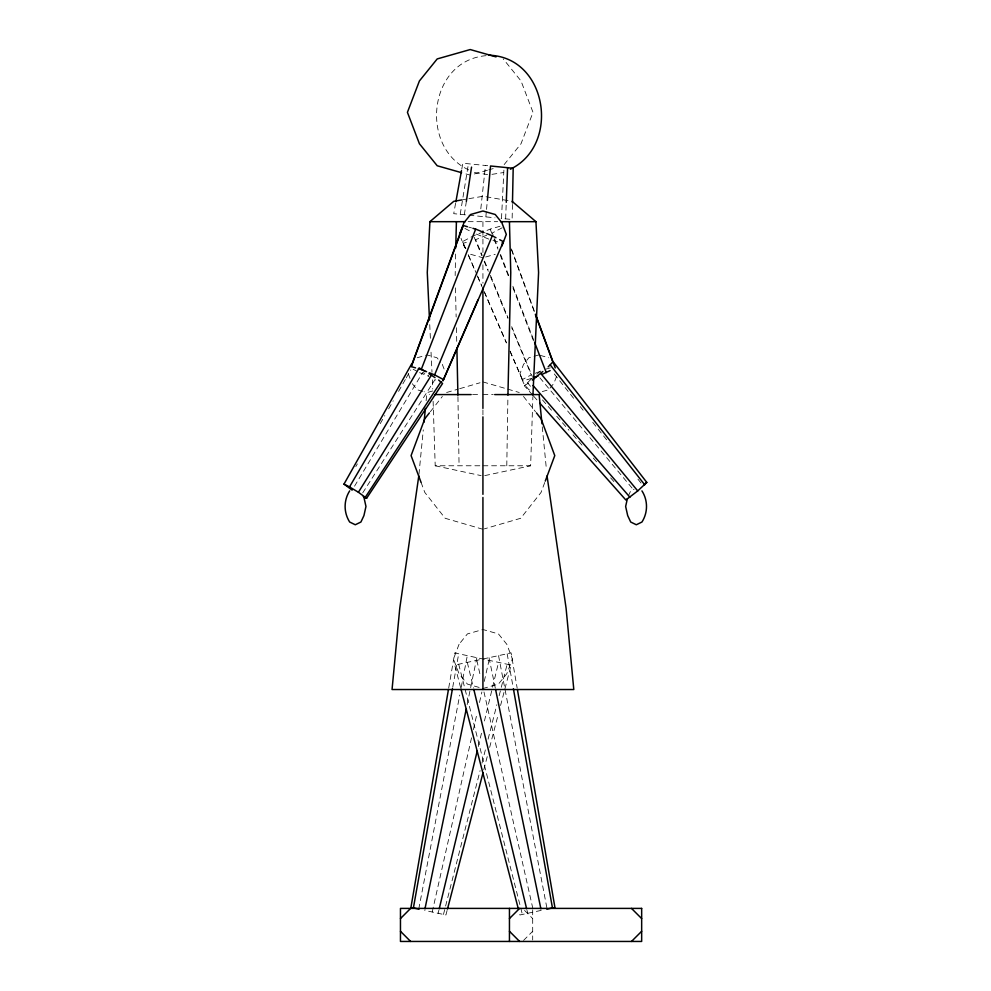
<?xml version="1.0" encoding="UTF-8"?>
<svg xmlns="http://www.w3.org/2000/svg" width="991" height="991" viewBox="0 0 991 991"><rect width="100%" height="100%" fill="white"/><g stroke="black" fill="none" stroke-linecap="round" stroke-linejoin="round"><path stroke-width="0.74" stroke-dasharray="4.96 3.72" d="M506.785 465.77L507.912 396.685M512.446 204.431L512.124 219.506L501.074 218.404M455.575 254.043L455.166 275.597M484.76 475.618L530.643 465.77L532.885 396.685M505.645 218.862L506.215 203.812M501.508 218.454L504.035 167.343M485.85 216.88L486.395 210.897M486.531 209.398L487.225 201.916M418.945 474.404L423.281 429.883M426.13 400.711L426.737 394.579L429.512 394.579M480.808 208.828L485.491 165.485M464.345 214.737L466.365 201.334M460.208 214.316L468.433 163.775M448.712 687.977L454.745 652.92L511.108 665.097L500.566 705.493M452.726 687.258L458.697 653.775M455.6 203.279L453.729 213.672L467.418 215.035M461.769 169.151L462.834 163.218L488.352 165.77M418.747 909.094L459.75 695.1M461.199 687.506L467.306 655.633M467.157 704.601L476.832 657.69M432.212 912.005L471.666 737.193M473.376 729.649L477.117 713.074M479.495 702.52L481.874 691.978M484.252 681.424L489.021 660.328M438.133 913.293L438.852 910.283M478.294 746.52L481.911 731.494M484.438 720.977L498.547 662.384M443.473 914.445L480.09 770.614M481.985 763.12L485.417 749.642M488.092 739.15L496.863 704.7M499.154 695.707L507.157 664.243M447.102 910.481L445.925 914.978L424.656 910.382M483.781 769.834L487.299 756.368M489.641 747.387L498.225 714.474M544.74 482.518L541.049 492.44L520.696 518.281L484.376 528.86M556.558 376.444L553.994 383.17L548.667 389.76L541.594 391.767M628.294 496.02L630.71 490.879L634.079 489.244M355.781 466.625L357.317 463.937M380.247 423.628L384.83 415.563M388.645 408.849L393.229 400.785M398.58 391.383L405.455 379.28M406.223 377.943L410.807 369.878M354.543 486.185L422.785 372.319L428.892 375.973M362.718 492.886L434.987 379.64L437.514 380.928M430.354 411.711L442.382 396.437M504.159 164.593L521.018 143.745L533.009 112.342L521.018 80.952L503.23 58.927M532.613 395.025L524.412 385.796L531.51 378.81M523.533 940.434L532.687 931.28M536.837 374.152L542.795 369.358M524.412 385.796L529.987 381.993M465.497 248.691L462.438 241.655L473.574 235.796L490.186 229.119L502.548 225.527M502.177 227.781L492.279 232.984L493.952 237.307M531.51 378.413L522.988 380.891L522.294 379.603L531.25 374.883L511.827 328.046M486.742 235.214L475.668 239.661L482.159 255.356M535.264 373.273L540.603 371.13M446.607 392.498L458.226 389.104M459.688 388.683L480.016 382.761M462.438 241.655L463.305 243.253L468.805 241.655M546.029 369.098L550.29 367.872M487.436 170.241L470.217 175.134L463.032 173.103M488.873 169.833L493.184 168.606M485.664 257.003L495.227 254.291M417.186 357.751L427.084 354.939L436.969 357.751L440.524 362.149M538.77 354.939L528.884 357.751L523.545 364.354L519.953 373.756L523.545 383.17L528.884 389.76L531.709 390.565M432.733 390.962L427.084 392.572L424.259 391.767M541.197 910.382L519.928 914.978L519.148 911.98M461.348 199.996L467.418 198.931M468.929 198.658L483.286 196.255L510.563 201.062M486.11 55.669C427.307 60.612 418.735 150.285 471.741 171.208M491.945 174.354L503.626 172.533M468.198 221.674L497.655 221.674M472.633 394.579L479.978 394.579M482.927 394.579L493.221 394.579M433.117 401.293L435.21 465.77L479.941 465.77M482.927 465.77L530.643 465.77M468.954 215.196L494.98 217.797M474.441 172.533L487.572 174.589M435.21 465.77L481.093 475.618M470.626 254.291L482.927 257.784M540.182 355.348L548.667 357.751M422.847 391.371L417.186 389.76L411.86 383.17M468.805 227.125L471.543 227.918M492.936 240.466L502.548 243.253M482.927 381.919L506.166 388.683M507.627 389.104L519.247 392.498M482.927 529.281L445.157 518.281L424.805 492.44L421.113 482.518M481.205 231.337L485.355 233.009M476.349 234.099L488.798 239.104M419.565 372.628L428.917 376.394M464.915 228.425L472.335 232.34M413.16 369.259L417 371.278M524.549 910.432L532.687 918.57M533.641 396.177L537.741 400.785M527.262 382.551L531.325 387.196M542.511 399.98L551.665 410.435M556.744 416.257L568.945 430.205M573.009 434.851L582.163 445.306M593.349 458.09L598.428 463.912M610.629 477.86L614.705 482.506M539.81 377.707L633.93 490.297M465.894 248.431L463.999 246.09L461.026 238.286M554.291 373.979L574.483 399.373M580.243 406.62L583.129 410.249M592.742 422.339L609.093 442.878M637.931 479.149L641.772 483.98M523.471 396.437L535.499 411.711M463.305 243.253L465.77 248.927M468.235 254.6L476.844 274.47M477.464 275.882L481.762 285.817M484.227 291.49L506.376 342.576M510.068 351.087L522.988 380.891M468.557 255.728L475.271 271.212M477.712 276.836L481.985 286.696M484.426 292.32L506.413 342.997M510.08 351.446L522.294 379.603M484.525 261.054L488.067 269.614M490.421 275.312L508.135 318.099M511.678 326.658L532.34 376.58M474.169 237.208L481.812 255.666M484.165 261.339L488.29 271.274M490.644 276.96L507.714 318.111M494.509 238.744L497.841 247.378M500.628 254.576L508.978 276.179M512.88 286.25L534.038 340.954M490.186 229.119L491.858 233.418M494.075 239.141L497.965 249.175M500.182 254.898L509.064 277.827M512.954 287.861L533.505 340.867M442.308 364.354L444.872 371.068M408.267 373.756L411.339 381.82M511.43 248.902L534.942 312.76M511.567 250.005L534.917 313.354M460.604 687.543L454.745 665.097L511.108 652.92L517.141 687.977M458.697 664.243L522.381 914.445M467.306 662.384L473.45 687.927M527.001 910.283L527.72 913.293M476.832 660.328L480.585 676.903M483.98 691.978L533.641 912.005M489.021 657.69L495.265 687.952M498.547 655.633L547.106 909.094M507.157 653.775L513.127 687.258M542.263 426.811L546.462 469.796M429.735 324.639L430.453 339.963M431.035 352.226L431.989 372.145M432.349 379.813L432.72 389.005M455.464 287.848L456.145 316.971M456.405 327.699L456.801 344.558M457.941 396.685L459.068 465.77M532.687 909.849L532.687 940.001M482.927 221.674L482.927 252.494M482.927 264.82L482.927 283.253M482.927 409.927L482.927 416.641M459.068 644.261L453.432 659.015L459.068 673.756L467.418 684.1L482.927 688.51L498.436 684.1L506.785 673.756L512.421 659.015L506.785 644.261L498.436 633.918L482.927 629.52L467.418 633.918L459.068 644.261"/><path stroke-width="1.49" d="M507.937 395.149L510.761 272.525L509.436 221.674M512.471 202.932L513.189 168.259L490.533 165.993L487.361 200.417M455.736 247.874L456.417 221.674M532.935 395.149L538.584 272.525L535.945 221.674L512.087 201.334M506.277 202.313L507.59 167.702M461.348 199.996L453.767 201.334L429.908 221.674L427.27 272.525L429.512 320.043M424.037 422.203L425.387 408.391M418.797 475.94L399.782 608.152L392.052 689.525L573.801 689.525L566.072 608.152L547.057 475.94M466.365 201.334L471.543 167.107M448.452 689.501L410.943 907.409L419.032 909.156M413.396 907.942L452.453 688.782M455.872 201.805L461.496 170.638M424.966 908.858L466.216 709.135M627.39 498.609L625.643 506.463L627.687 515.605L630.71 522.034L636.321 524.759L641.945 522.034C648.015 512.483 648.015 500.43 641.945 490.879M439.224 908.784L477.204 751.029M447.486 908.982L483.001 772.831M411.141 366.472L462.438 227.125L463.305 225.527L467.43 226.728M463.305 225.527L411.302 366.633L415.563 367.872M545.273 481.106L554.774 455.6L541.049 418.759L536.428 412.888M459.539 234.384L463.999 222.69L470.626 214.49L482.927 210.996L495.227 214.49L501.855 222.69L506.314 234.384L501.855 246.09M418.4 368.689L421.237 369.519L475.668 229.119L481.205 231.337M477.935 300.013L442.866 380.891L443.559 379.603L434.603 374.883L492.279 235.796L486.742 233.566M443.559 379.603L503.416 241.655L499.699 239.698M349.674 490.879C343.604 500.43 343.604 512.483 349.674 522.034L355.286 524.759L360.91 522.034L363.932 515.605L365.964 506.463L363.932 497.309M502.548 243.253L503.416 241.655M352.152 490.149L344.001 484.091L411.599 364.007M344.001 484.091L349.513 486.915L419.168 367.884L425.275 371.538M438.641 380.049L442.556 383.505L366.583 498.312L358.42 492.254L431.37 375.193L428.93 373.731M365.493 496.974L441.057 381.671M429.425 412.888L424.805 418.759L411.079 455.6L421.113 482.518M548.159 366.843L553.127 361.715L646.801 482.419L637.733 490.917L625.854 499.984L539.785 403.102M400.463 918.57L410.633 908.4M509.448 918.57L519.618 908.4M631.49 941.45L641.66 931.28M532.365 380.073L542.833 371.501M643.754 484.5L646.801 482.419M542.288 374.239L550.129 370.609M510.365 169.213C560.671 144.934 547.515 57.094 489.034 55.211M532.935 378.005L538.274 375.849M546.821 909.156L554.91 907.409L517.401 689.501M429.908 221.674L465.25 221.674M500.604 221.674L535.945 221.674M435.086 394.579L471.159 394.579M494.695 394.579L539.116 394.579L541.966 423.739M496.045 56.883L470.217 49.55L437.204 58.927L419.416 80.952L407.425 112.342L419.416 143.745L437.204 165.757L461.608 172.694M472.918 228.314L475.668 229.119M421.237 369.519L426.588 371.662M429.252 372.74L434.603 374.883M363.276 496.615L366.583 498.312M492.279 235.796L495.983 237.741M349.513 486.915L358.42 492.254M431.37 375.193L435.012 377.621M631.49 908.4L641.66 918.57M509.448 931.28L519.618 941.45M400.463 931.28L410.633 941.45M533.009 385.487L629.917 497.209M540.702 373.372L637.733 490.917M550.29 364.973L644.732 484.785M534.595 342.39L546.289 372.628M535.474 314.221L555.245 367.921M535.45 314.791L552.966 362.31M460.988 689.042L518.367 908.982M473.822 689.426L526.63 908.784M495.574 689.463L540.888 908.858M513.4 688.782L552.458 907.942M456.876 347.618L457.916 395.149M509.448 908.4L509.448 941.45M482.927 287.848L482.927 408.391M482.927 416.864L482.927 494.336M482.927 497.47L482.927 689.525M641.66 908.4L400.463 908.4L400.463 941.45L641.66 941.45L641.66 908.4"/></g></svg>
